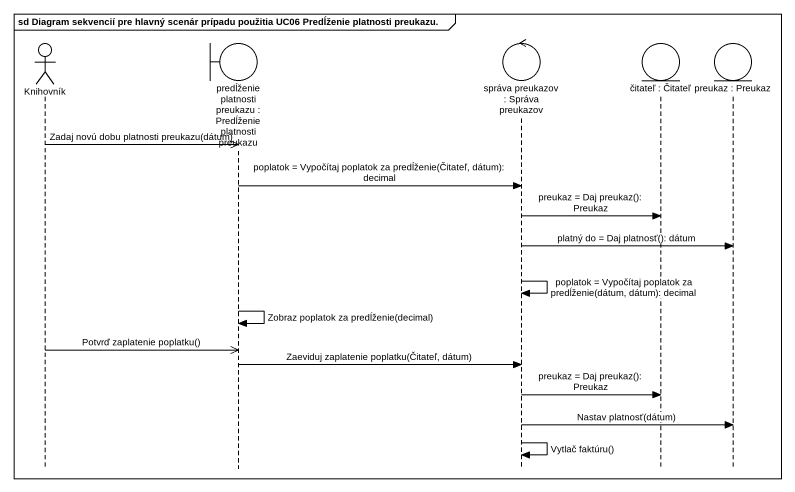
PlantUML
@startuml
mainframe sd Diagram sekvencií pre hlavný scenár prípadu použitia UC06 Predĺženie platnosti preukazu.
hide footbox
actor Knihovník
boundary "predĺženie platnosti preukazu : Predĺženie platnosti preukazu" as predĺženie_platnosti
control "správa preukazov : Správa preukazov" as správa_preukazov
entity "čitateľ : Čitateľ" as čitateľ
entity "preukaz : Preukaz" as preukaz

Knihovník ->> predĺženie_platnosti : Zadaj novú dobu platnosti preukazu(dátum)
predĺženie_platnosti -> správa_preukazov : poplatok = Vypočítaj poplatok za predĺženie(Čitateľ, dátum): decimal
správa_preukazov -> čitateľ : preukaz = Daj preukaz(): Preukaz
správa_preukazov -> preukaz : platný do = Daj platnosť(): dátum
správa_preukazov -> správa_preukazov : poplatok = Vypočítaj poplatok za predĺženie(dátum, dátum): decimal
predĺženie_platnosti -> predĺženie_platnosti : Zobraz poplatok za predĺženie(decimal)
Knihovník ->> predĺženie_platnosti : Potvrď zaplatenie poplatku()
predĺženie_platnosti -> správa_preukazov : Zaeviduj zaplatenie poplatku(Čitateľ, dátum)
správa_preukazov -> čitateľ : preukaz = Daj preukaz(): Preukaz
správa_preukazov -> preukaz : Nastav platnosť(dátum)
správa_preukazov -> správa_preukazov : Vytlač faktúru()
@enduml
